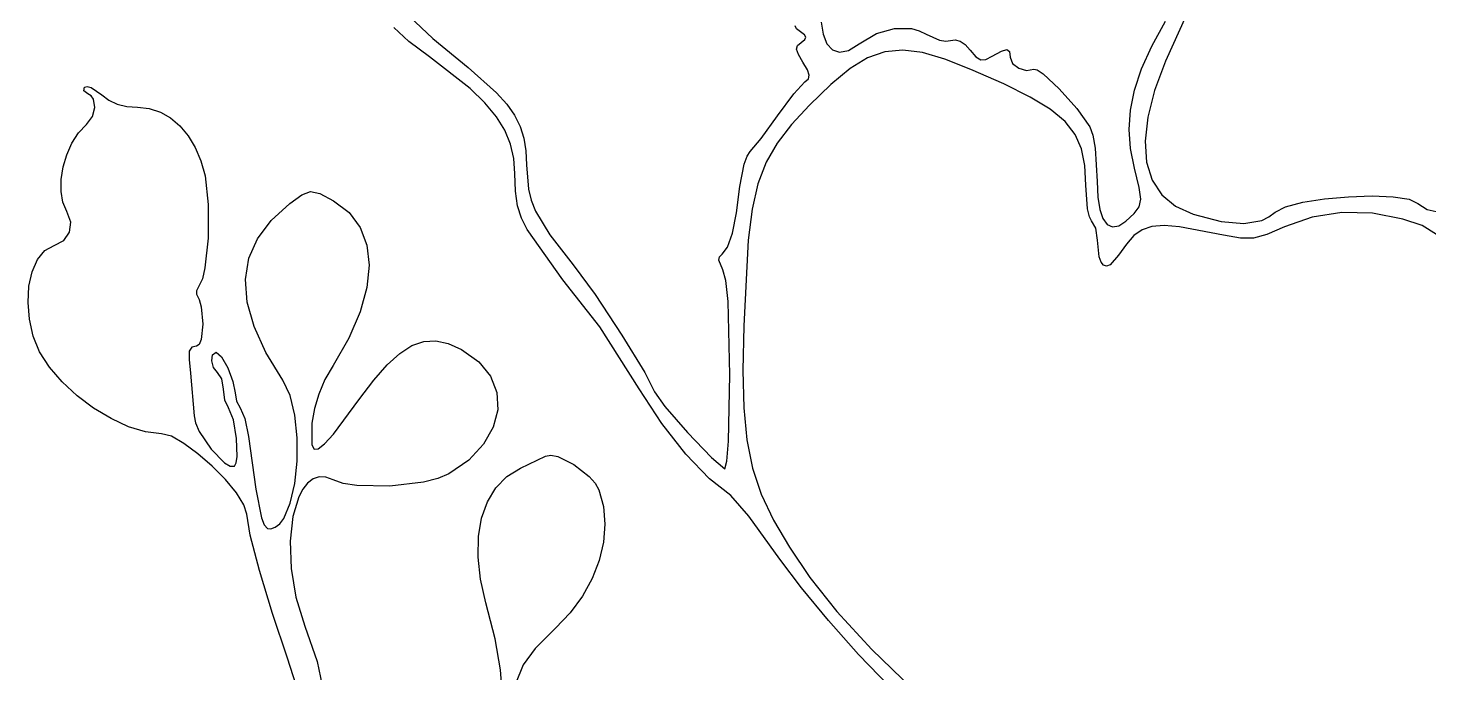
# Model space of a CAD drawing. Extents: x 56 to 1033, y 17 to 979.
# Drawn here: x 759.8 to 901.4, y 353.6 to 418.8 of the extents above; entities that cross this region are included whole.
import ezdxf

# ---------------------------------------------------------------- set-up
doc = ezdxf.new("R2010")
doc.units = 0

msp = doc.modelspace()

# ---------------------------------------------------------------- linework, layer by layer
at = {"layer": 'Layer 1'}
for p, q in [((798.341641, 419.951051), (800.70953, 417.732647)), ((839.944834, 419.378499), (840.164757, 418.14062)), ((873.39378, 416.956014), (874.759578, 419.481601)), ((876.868221, 420.02583), (874.76888, 415.42137)), ((798.279709, 417.422817), (796.751318, 418.816772)), ((837.479686, 418.701367), (837.339629, 419.00762)), ((837.88581, 418.38526), (837.479686, 418.701367)), ((838.284374, 418.088696), (837.88581, 418.38526)), ((838.423614, 417.846531), (838.284374, 418.088696)), ((838.305751, 417.608935), (838.423614, 417.846531)), ((840.164757, 418.14062), (840.547824, 417.186002)), ((843.80569, 417.17528), (845.541525, 418.213336)), ((845.541525, 418.213336), (847.356202, 418.735824)), ((847.356202, 418.735824), (849.090161, 418.71996)), ((849.090161, 418.71996), (849.877008, 418.503026)), ((849.877008, 418.503026), (850.58384, 418.14296)), ((850.58384, 418.14296), (851.922387, 417.558642)), ((800.36048, 415.86141), (798.279709, 417.422817)), ((800.70953, 417.732647), (804.27052, 414.77485)), ((837.472753, 416.624344), (837.569076, 417.006115)), ((837.652261, 416.090283), (837.472753, 416.624344)), ((837.569076, 417.006115), (837.93301, 417.32608)), ((837.93301, 417.32608), (838.305751, 417.608935)), ((840.547824, 417.186002), (841.098742, 416.563401)), ((841.098742, 416.563401), (841.82222, 416.321576)), ((841.82222, 416.321576), (842.722966, 416.509283)), ((842.722966, 416.509283), (843.80569, 417.17528)), ((846.398006, 416.385686), (844.656007, 415.767119)), ((848.206674, 416.554246), (846.398006, 416.385686)), ((850.188176, 416.296335), (848.206674, 416.554246)), ((851.922387, 417.558642), (852.548835, 417.465015)), ((852.548835, 417.465015), (853.03931, 417.53054)), ((853.03931, 417.53054), (853.515502, 417.596678)), ((853.515502, 417.596678), (854.016632, 417.448872)), ((854.016632, 417.448872), (854.526121, 417.095376)), ((854.526121, 417.095376), (855.02739, 416.54444)), ((855.02739, 416.54444), (855.604764, 415.865015)), ((857.25266, 415.92661), (858.177316, 416.451347)), ((858.177316, 416.451347), (858.725064, 416.615071)), ((858.725064, 416.615071), (858.986947, 416.41354)), ((858.986947, 416.41354), (859.05401, 415.84251)), ((872.358101, 414.650043), (873.39378, 416.956014)), ((804.467213, 412.651272), (800.36048, 415.86141)), ((838.11582, 415.31345), (837.652261, 416.090283)), ((838.569797, 414.548979), (838.11582, 415.31345)), ((844.656007, 415.767119), (842.874509, 414.67501)), ((852.448679, 415.635488), (850.188176, 416.296335)), ((855.09435, 414.59524), (852.448679, 415.635488)), ((855.604764, 415.865015), (856.085871, 415.558399)), ((856.085871, 415.558399), (856.594055, 415.590346)), ((856.594055, 415.590346), (857.25266, 415.92661)), ((859.05401, 415.84251), (859.314031, 415.197599)), ((859.314031, 415.197599), (859.946594, 414.70397)), ((874.76888, 415.42137), (873.659351, 412.457329)), ((804.27052, 414.77485), (807.147577, 412.232323)), ((838.3251, 413.32484), (838.666222, 413.632758)), ((838.750526, 414.014776), (838.569797, 414.548979)), ((838.666222, 413.632758), (838.750526, 414.014776)), ((842.874509, 414.67501), (840.947345, 413.085822)), ((858.433271, 413.120763), (855.09435, 414.59524)), ((859.946594, 414.70397), (860.730444, 414.474566)), ((860.730444, 414.474566), (861.44433, 414.62233)), ((861.44433, 414.62233), (861.794234, 414.556032)), ((861.794234, 414.556032), (862.389615, 414.154302)), ((862.389615, 414.154302), (864.032241, 412.636462)), ((871.638427, 412.51207), (872.358101, 414.650043)), ((765.429764, 412.429826), (765.49801, 412.81386)), ((765.83149, 412.11645), (765.429764, 412.429826)), ((765.49801, 412.81386), (765.759216, 412.884895)), ((765.759216, 412.884895), (766.17266, 412.757169)), ((766.17266, 412.757169), (767.229, 412.01089)), ((805.963743, 411.206454), (804.467213, 412.651272)), ((807.147577, 412.232323), (808.172576, 411.086462)), ((837.191311, 412.112879), (838.3251, 413.32484)), ((840.947345, 413.085822), (838.76835, 410.97602)), ((861.082297, 411.801409), (858.433271, 413.120763)), ((864.032241, 412.636462), (865.803082, 410.652644)), ((871.220645, 410.490478), (871.638427, 412.51207)), ((873.659351, 412.457329), (872.97189, 409.76156)), ((766.158777, 411.916008), (765.83149, 412.11645)), ((766.385203, 411.604132), (766.158777, 411.916008)), ((766.307531, 409.822149), (766.540518, 410.762049)), ((766.540518, 410.762049), (766.385203, 411.604132)), ((767.229, 412.01089), (767.953144, 411.471665)), ((767.953144, 411.471665), (768.802715, 411.084744)), ((768.802715, 411.084744), (769.773531, 410.851548)), ((769.773531, 410.851548), (770.86141, 410.7735)), ((770.86141, 410.7735), (772.042647, 410.647796)), ((807.126012, 409.817747), (805.963743, 411.206454)), ((808.172576, 411.086462), (808.955261, 409.968506)), ((835.5493, 409.88847), (837.191311, 412.112879)), ((838.76835, 410.97602), (836.943905, 409.014335)), ((863.116852, 410.561164), (861.082297, 411.801409)), ((765.69634, 409.01638), (766.307531, 409.822149)), ((772.042647, 410.647796), (773.159271, 410.280703)), ((773.159271, 410.280703), (774.196494, 409.687246)), ((774.196494, 409.687246), (775.139527, 408.882454)), ((807.981743, 408.447112), (807.126012, 409.817747)), ((808.955261, 409.968506), (809.520665, 408.836681)), ((833.910495, 407.62331), (835.5493, 409.88847)), ((864.612359, 409.324013), (863.116852, 410.561164)), ((865.644239, 408.013939), (864.612359, 409.324013)), ((865.803082, 410.652644), (867.13301, 408.78668)), ((871.090639, 408.533651), (871.220645, 410.490478)), ((872.97189, 409.76156), (872.704093, 407.347313)), ((764.220762, 407.147802), (764.892914, 408.180347)), ((764.892914, 408.180347), (765.69634, 409.01638)), ((775.139527, 408.882454), (775.973583, 407.881352)), ((775.973583, 407.881352), (776.683873, 406.698968)), ((808.558656, 407.056505), (807.981743, 408.447112)), ((809.520665, 408.836681), (809.893817, 407.649214)), ((836.943905, 409.014335), (835.502541, 407.148988)), ((866.287916, 406.55493), (865.644239, 408.013939)), ((867.13301, 408.78668), (867.412467, 407.962656)), ((867.412467, 407.962656), (867.644451, 406.646254)), ((871.234296, 406.589971), (871.090639, 408.533651)), ((763.693648, 405.979715), (764.220762, 407.147802)), ((776.683873, 406.698968), (777.255608, 405.350328)), ((808.884474, 405.607885), (808.558656, 407.056505)), ((809.893817, 407.649214), (810.099749, 406.364331)), ((832.78445, 406.31338), (833.910495, 407.62331)), ((835.502541, 407.148988), (834.394828, 405.213944)), ((866.618812, 404.870968), (866.287916, 406.55493)), ((867.644451, 406.646254), (867.86937, 403.26151)), ((871.6375, 404.60782), (871.234296, 406.589971)), ((872.704093, 407.347313), (872.853552, 405.227834)), ((763.325332, 404.737055), (763.693648, 405.979715)), ((777.255608, 405.350328), (777.674, 403.85046)), ((808.98692, 404.06321), (808.884474, 405.607885)), ((810.099749, 406.364331), (810.16349, 404.94026)), ((832.161703, 405.015373), (832.466058, 405.839675)), ((832.466058, 405.839675), (832.78445, 406.31338)), ((834.394828, 405.213944), (833.571334, 403.043168)), ((872.853552, 405.227834), (873.417865, 403.416372)), ((763.129578, 403.480792), (763.325332, 404.737055)), ((777.674, 403.85046), (777.996003, 400.946812)), ((809.05501, 402.28065), (808.98692, 404.06321)), ((810.16349, 404.94026), (810.360105, 402.489334)), ((831.73298, 402.77889), (832.161703, 405.015373)), ((866.71235, 402.88604), (866.618812, 404.870968)), ((872.109806, 402.67415), (871.6375, 404.60782)), ((763.120146, 402.271895), (763.129578, 403.480792)), ((763.3108, 401.171335), (763.120146, 402.271895)), ((787.474631, 401.936549), (788.352075, 402.264434)), ((788.352075, 402.264434), (789.279852, 402.045485)), ((809.27202, 400.81149), (809.05501, 402.28065)), ((810.360105, 402.489334), (810.643111, 401.378446)), ((831.393956, 400.086868), (831.73298, 402.77889)), ((833.571334, 403.043168), (832.982629, 400.470623)), ((866.885399, 400.493328), (866.71235, 402.88604)), ((867.86937, 403.26151), (867.940005, 401.685272)), ((872.26337, 401.480909), (872.109806, 402.67415)), ((873.417865, 403.416372), (874.394623, 401.926175)), ((763.7153, 400.24008), (763.3108, 401.171335)), ((777.996003, 400.946812), (777.976733, 397.549976)), ((784.344368, 399.33363), (786.23093, 401.03669)), ((786.23093, 401.03669), (787.474631, 401.936549)), ((789.279852, 402.045485), (790.67455, 401.30484)), ((790.67455, 401.30484), (792.249514, 400.125016)), ((809.66075, 399.553043), (809.27202, 400.81149)), ((810.643111, 401.378446), (811.08235, 400.273121)), ((867.940005, 401.685272), (868.1323, 400.437181)), ((872.095949, 400.709781), (872.26337, 401.480909)), ((874.394623, 401.926175), (875.781424, 400.770492)), ((886.908295, 400.714729), (888.655607, 401.171496)), ((888.655607, 401.171496), (890.853551, 401.516577)), ((890.853551, 401.516577), (893.264605, 401.735296)), ((893.264605, 401.735296), (895.651244, 401.812981)), ((895.651244, 401.812981), (897.775946, 401.734956)), ((897.775946, 401.734956), (899.401185, 401.486547)), ((899.401185, 401.486547), (900.28944, 401.05308)), ((900.28944, 401.05308), (901.219165, 400.428563)), ((764.096537, 399.172362), (763.7153, 400.24008)), ((792.249514, 400.125016), (793.372174, 398.629797)), ((810.244, 398.40262), (809.66075, 399.553043)), ((811.08235, 400.273121), (812.528825, 397.866703)), ((830.981279, 398.032991), (831.393956, 400.086868)), ((832.982629, 400.470623), (832.579282, 397.330273)), ((867.072711, 399.682237), (866.885399, 400.493328)), ((867.30144, 399.28554), (867.072711, 399.682237)), ((868.1323, 400.437181), (868.442043, 399.520859)), ((868.442043, 399.520859), (868.865019, 398.939929)), ((870.771208, 399.245716), (871.60498, 400.04258)), ((871.60498, 400.04258), (871.6053, 400.04245)), ((871.6053, 400.04245), (872.095949, 400.709781)), ((875.781424, 400.770492), (877.57586, 399.96257)), ((877.57586, 399.96257), (880.394504, 399.242781)), ((884.491736, 399.341019), (885.223934, 399.686651)), ((885.223934, 399.686651), (885.84914, 400.16095)), ((885.84914, 400.16095), (886.908295, 400.714729)), ((889.603372, 399.661811), (886.80504, 398.67917)), ((892.601606, 400.12732), (889.603372, 399.661811)), ((895.687532, 400.068196), (892.601606, 400.12732)), ((898.74894, 399.47694), (895.687532, 400.068196)), ((900.724913, 398.814537), (898.74894, 399.47694)), ((901.219165, 400.428563), (902.42387, 400.1688)), ((763.394963, 397.31186), (763.972139, 398.149577)), ((763.972139, 398.149577), (764.096537, 399.172362)), ((782.97306, 397.491637), (784.344368, 399.33363)), ((793.372174, 398.629797), (794.042633, 396.848657)), ((813.843329, 393.317702), (810.244, 398.40262)), ((830.499877, 396.636282), (830.981279, 398.032991)), ((867.719365, 398.562754), (867.30144, 399.28554)), ((867.89954, 397.33626), (867.719365, 398.562754)), ((868.865019, 398.939929), (869.397014, 398.698013)), ((869.397014, 398.698013), (870.033815, 398.798735)), ((870.033815, 398.798735), (870.771208, 399.245716)), ((872.40854, 398.381213), (871.574347, 397.800424)), ((873.397579, 398.711235), (872.40854, 398.381213)), ((874.627339, 398.806968), (873.397579, 398.711235)), ((876.183696, 398.684891), (874.627339, 398.806968)), ((880.6197, 397.85322), (876.183696, 398.684891)), ((880.394504, 399.242781), (882.68666, 399.03528)), ((882.68666, 399.03528), (884.491736, 399.341019)), ((886.80504, 398.67917), (885.003319, 397.89821)), ((902.153998, 397.917243), (900.724913, 398.814537)), ((761.484693, 396.298222), (762.41787, 396.79934)), ((762.41787, 396.79934), (763.394963, 397.31186)), ((777.976733, 397.549976), (777.661479, 394.528832)), ((782.116792, 395.50503), (782.97306, 397.491637)), ((794.042633, 396.848657), (794.260995, 394.81107)), ((812.528825, 397.866703), (814.89813, 394.84516)), ((829.95468, 395.91576), (830.499877, 396.636282)), ((832.579282, 397.330273), (832.13094, 388.68202)), ((868.065712, 395.644594), (867.89954, 397.33626)), ((870.809125, 396.952389), (870.027, 395.82063)), ((871.574347, 397.800424), (870.809125, 396.952389)), ((882.33591, 397.542024), (880.6197, 397.85322)), ((883.655363, 397.538091), (882.33591, 397.542024)), ((885.003319, 397.89821), (883.655363, 397.538091)), ((760.204031, 394.151599), (760.742906, 395.387418)), ((760.742906, 395.387418), (761.484693, 396.298222)), ((781.77535, 393.368125), (782.116792, 395.50503)), ((829.617391, 395.327148), (829.694918, 395.658068)), ((830.01238, 394.3514), (829.617391, 395.327148)), ((829.694918, 395.658068), (829.95468, 395.91576)), ((868.255363, 395.116161), (868.065712, 395.644594)), ((870.027, 395.82063), (869.177897, 394.85225)), ((759.879589, 392.675439), (760.204031, 394.151599)), ((777.661479, 394.528832), (777.407011, 393.43067)), ((794.260995, 394.81107), (794.027364, 392.546511)), ((814.89813, 394.84516), (817.099519, 391.853039)), ((830.322277, 393.260786), (830.01238, 394.3514)), ((868.507983, 394.805081), (868.255363, 395.116161)), ((868.817513, 394.715672), (868.507983, 394.805081)), ((869.177897, 394.85225), (868.817513, 394.715672)), ((759.781101, 391.04361), (759.879589, 392.675439)), ((777.09553, 392.75226), (776.801161, 392.227351)), ((777.407011, 393.43067), (777.09553, 392.75226)), ((781.948518, 391.075241), (781.77535, 393.368125)), ((794.027364, 392.546511), (793.341843, 390.084453)), ((817.59379, 388.57993), (813.843329, 393.317702)), ((830.544512, 391.129143), (830.322277, 393.260786)), ((759.920087, 389.340785), (759.781101, 391.04361)), ((776.801161, 392.227351), (776.79987, 391.86865)), ((776.79987, 391.86865), (777.088226, 391.351013)), ((777.088226, 391.351013), (777.294491, 390.61943)), ((782.636082, 388.620695), (781.948518, 391.075241)), ((817.099519, 391.853039), (819.823958, 387.749489)), ((830.728, 383.73), (830.544512, 391.129143)), ((777.294491, 390.61943), (777.460659, 388.863287)), ((793.341843, 390.084453), (792.204538, 387.454371)), ((760.30807, 387.651638), (759.920087, 389.340785)), ((777.460659, 388.863287), (777.298182, 387.297941)), ((783.837828, 385.998805), (782.636082, 388.620695)), ((821.56425, 382.32105), (817.59379, 388.57993)), ((832.13094, 388.68202), (832.05655, 384.171097)), ((760.95657, 386.06084), (760.30807, 387.651638)), ((777.093642, 386.804854), (776.80687, 386.62111)), ((777.298182, 387.297941), (777.093642, 386.804854)), ((792.204538, 387.454371), (790.61555, 384.68574)), ((797.367029, 385.904739), (798.589872, 386.684005)), ((798.589872, 386.684005), (799.791537, 387.096173)), ((799.791537, 387.096173), (801.00528, 387.157585)), ((801.00528, 387.157585), (802.264362, 386.884587)), ((802.264362, 386.884587), (803.60204, 386.29352)), ((819.823958, 387.749489), (822.141893, 383.984974)), ((761.93679, 384.513332), (760.95657, 386.06084)), ((776.084851, 386.115997), (776.056418, 385.284171)), ((776.056418, 385.284171), (776.21085, 383.888)), ((776.325289, 386.517102), (776.084851, 386.115997)), ((776.80687, 386.62111), (776.325289, 386.517102)), ((778.366616, 385.159821), (778.445586, 385.76827)), ((778.445586, 385.76827), (778.79459, 386.02743)), ((778.79459, 386.02743), (779.334726, 385.552924)), ((779.334726, 385.552924), (779.966065, 384.424111)), ((785.55354, 383.20389), (783.837828, 385.998805)), ((796.089748, 384.74203), (797.367029, 385.904739)), ((803.60204, 386.29352), (805.351703, 385.058294)), ((763.21971, 383.016358), (761.93679, 384.513332)), ((776.21085, 383.888), (776.58545, 379.6012)), ((778.538426, 384.470884), (778.366616, 385.159821)), ((778.94176, 383.97026), (778.538426, 384.470884)), ((779.3578, 383.32533), (778.94176, 383.97026)), ((779.966065, 384.424111), (780.490297, 383.0673)), ((790.61555, 384.68574), (789.796109, 383.2487)), ((794.724772, 383.179535), (796.089748, 384.74203)), ((805.351703, 385.058294), (806.540837, 383.58167)), ((822.141893, 383.984974), (823.12377, 382.00996)), ((832.05655, 384.171097), (832.15146, 380.385248)), ((764.733873, 381.617938), (763.21971, 383.016358)), ((779.53084, 382.28605), (779.3578, 383.32533)), ((780.490297, 383.0673), (780.70911, 381.9088)), ((786.284399, 381.656339), (785.55354, 383.20389)), ((789.796109, 383.2487), (789.166307, 381.789614)), ((793.23884, 381.20091), (794.724772, 383.179535)), ((806.540837, 383.58167), (807.176856, 381.936328)), ((830.581868, 377.032898), (830.72867, 383.7288)), ((830.72867, 383.7288), (830.728, 383.73)), ((766.407819, 380.366092), (764.733873, 381.617938)), ((779.682014, 381.189314), (779.53084, 382.28605)), ((780.04552, 380.40631), (779.682014, 381.189314)), ((780.70911, 381.9088), (780.864426, 381.078509)), ((780.864426, 381.078509), (781.23788, 380.40631)), ((786.759877, 379.65454), (786.284399, 381.656339)), ((789.166307, 381.789614), (788.72935, 380.317288)), ((790.647816, 377.735566), (793.23884, 381.20091)), ((807.176856, 381.936328), (807.267174, 380.194947)), ((823.86309, 378.806613), (821.56425, 382.32105)), ((823.12377, 382.00996), (824.153895, 380.529108)), ((768.17009, 379.308843), (766.407819, 380.366092)), ((776.58545, 379.6012), (776.723338, 378.877292)), ((780.544932, 379.195175), (780.04552, 380.40631)), ((781.23788, 380.40631), (781.700586, 379.31889)), ((786.989459, 377.381124), (786.759877, 379.65454)), ((788.72935, 380.317288), (788.48844, 378.84053)), ((807.267174, 380.194947), (806.819205, 378.430207)), ((824.153895, 380.529108), (826.456569, 377.89067)), ((832.15146, 380.385248), (832.460842, 377.152454)), ((769.949228, 378.494211), (768.17009, 379.308843)), ((771.673774, 377.970216), (769.949228, 378.494211)), ((776.723338, 378.877292), (777.094516, 378.018803)), ((780.865106, 377.297232), (780.544932, 379.195175)), ((781.700586, 379.31889), (782.07066, 377.49035)), ((788.48844, 378.84053), (788.467923, 376.652422)), ((806.819205, 378.430207), (805.840364, 376.714786)), ((826.278785, 375.719374), (823.86309, 378.806613)), ((773.27227, 377.78488), (771.673774, 377.970216)), ((774.27017, 377.520894), (773.27227, 377.78488)), ((775.53956, 376.807166), (774.27017, 377.520894)), ((776.956096, 375.761039), (775.53956, 376.807166)), ((777.094516, 378.018803), (778.281837, 376.217229)), ((780.927102, 375.479679), (780.865106, 377.297232)), ((782.07066, 377.49035), (782.800325, 372.181928)), ((786.982635, 375.018722), (786.989459, 377.381124)), ((789.122612, 376.251752), (789.764193, 376.752034)), ((789.764193, 376.752034), (790.647816, 377.735566)), ((805.840364, 376.714786), (804.338064, 375.121364)), ((826.456569, 377.89067), (828.865988, 375.371355)), ((830.418052, 374.995976), (830.581868, 377.032898)), ((832.460842, 377.152454), (833.029872, 374.300695)), ((778.395434, 374.499856), (776.956096, 375.761039)), ((778.281837, 376.217229), (779.637597, 374.834768)), ((780.836615, 374.840797), (780.927102, 375.479679)), ((788.467923, 376.652422), (788.69866, 376.222592)), ((788.69866, 376.222592), (789.122612, 376.251752)), ((809.56952, 374.29603), (812.09556, 375.51347)), ((812.09556, 375.51347), (812.626767, 375.605206)), ((812.626767, 375.605206), (813.323935, 375.469697)), ((813.323935, 375.469697), (814.964954, 374.675874)), ((828.65659, 373.239047), (826.278785, 375.719374)), ((828.865988, 375.371355), (830.21635, 374.24787)), ((779.733228, 373.140963), (778.395434, 374.499856)), ((779.637597, 374.834768), (780.219324, 374.50017)), ((780.219324, 374.50017), (780.65198, 374.50971)), ((780.65198, 374.50971), (780.836615, 374.840797)), ((786.748891, 372.749967), (786.982635, 375.018722)), ((804.338064, 375.121364), (802.31972, 373.72262)), ((808.196778, 373.450407), (809.56952, 374.29603)), ((814.964954, 374.675874), (816.516218, 373.449861)), ((830.21635, 374.24787), (830.418052, 374.995976)), ((833.029872, 374.300695), (833.903724, 371.657952)), ((780.845136, 371.801701), (779.733228, 373.140963)), ((786.297713, 370.757489), (786.748891, 372.749967)), ((788.04743, 372.800091), (787.560525, 372.191224)), ((788.602163, 373.216688), (788.04743, 372.800091)), ((789.220953, 373.421638), (788.602163, 373.216688)), ((789.900029, 373.395567), (789.220953, 373.421638)), ((790.63562, 373.1191), (789.900029, 373.395567)), ((791.652709, 372.758267), (790.63562, 373.1191)), ((793.019559, 372.533605), (791.652709, 372.758267)), ((796.356402, 372.469747), (793.019559, 372.533605)), ((799.75388, 372.881447), (796.356402, 372.469747)), ((801.196522, 373.251229), (799.75388, 372.881447)), ((802.31972, 373.72262), (801.196522, 373.251229)), ((807.078724, 372.311215), (808.196778, 373.450407)), ((816.516218, 373.449861), (817.101193, 372.774116)), ((817.101193, 372.774116), (817.47533, 372.10952)), ((830.84176, 371.54535), (828.65659, 373.239047)), ((781.606811, 370.599416), (780.845136, 371.801701)), ((782.800325, 372.181928), (783.375191, 369.291789)), ((787.145219, 371.409461), (786.544494, 369.404749)), ((787.560525, 372.191224), (787.145219, 371.409461)), ((806.221741, 370.90328), (807.078724, 372.311215)), ((817.47533, 372.10952), (817.943293, 370.421538)), ((832.659747, 369.437046), (830.84176, 371.54535)), ((833.903724, 371.657952), (835.127572, 369.052204)), ((781.89391, 369.65145), (781.606811, 370.599416)), ((782.251917, 367.531172), (781.89391, 369.65145)), ((785.638591, 369.22392), (786.297713, 370.757489)), ((805.632209, 369.251431), (806.221741, 370.90328)), ((817.943293, 370.421538), (818.100612, 368.647492)), ((783.375191, 369.291789), (783.660862, 368.563382)), ((783.660862, 368.563382), (783.975379, 368.211315)), ((784.341257, 368.15951), (784.78101, 368.33189)), ((784.78101, 368.33189), (785.234015, 368.686298)), ((785.234015, 368.686298), (785.638591, 369.22392)), ((786.544494, 369.404749), (786.275423, 366.940955)), ((805.316509, 367.380494), (805.632209, 369.251431)), ((818.100612, 368.647492), (817.957968, 366.821699)), ((835.7967, 365.11949), (832.659747, 369.437046)), ((835.127572, 369.052204), (836.746589, 366.311434)), ((783.17898, 363.963666), (782.251917, 367.531172)), ((783.975379, 368.211315), (784.341257, 368.15951)), ((786.275423, 366.940955), (786.368179, 364.173082)), ((805.281021, 365.315297), (805.316509, 367.380494)), ((817.957968, 366.821699), (817.526042, 364.978476)), ((836.746589, 366.311434), (838.80595, 363.26362)), ((786.368179, 364.173082), (786.852931, 361.25613)), ((805.532128, 363.080667), (805.281021, 365.315297)), ((817.526042, 364.978476), (816.815517, 363.15214)), ((837.964968, 362.213905), (835.7967, 365.11949)), ((784.490275, 359.603503), (783.17898, 363.963666)), ((806.07621, 360.70143), (805.532128, 363.080667)), ((816.815517, 363.15214), (815.837074, 361.377007)), ((838.80595, 363.26362), (841.543491, 359.818397)), ((786.852931, 361.25613), (787.75985, 358.3451)), ((815.837074, 361.377007), (814.601394, 359.687395)), ((840.693295, 358.911237), (837.964968, 362.213905)), ((806.995896, 357.066482), (806.07621, 360.70143)), ((841.543491, 359.818397), (845.095327, 355.987982)), ((786.00098, 355.10525), (784.490275, 359.603503)), ((787.75985, 358.3451), (788.998027, 354.75916)), ((814.601394, 359.687395), (813.11916, 358.11762)), ((843.749499, 355.481697), (840.693295, 358.911237)), ((807.549482, 353.934386), (806.995896, 357.066482)), ((813.11916, 358.11762), (811.047644, 356.086152)), ((811.047644, 356.086152), (809.818527, 354.441636)), ((846.9014, 352.19549), (843.749499, 355.481697)), ((845.095327, 355.987982), (849.158021, 352.032684)), ((787.977137, 349.051845), (786.00098, 355.10525)), ((788.998027, 354.75916), (789.52492, 352.34178)), ((809.818527, 354.441636), (809.059912, 352.516097)), ((807.735839, 351.299328), (807.549482, 353.934386))]:
    msp.add_line(p, q, dxfattribs=at)

doc.saveas('drawing.dxf')
